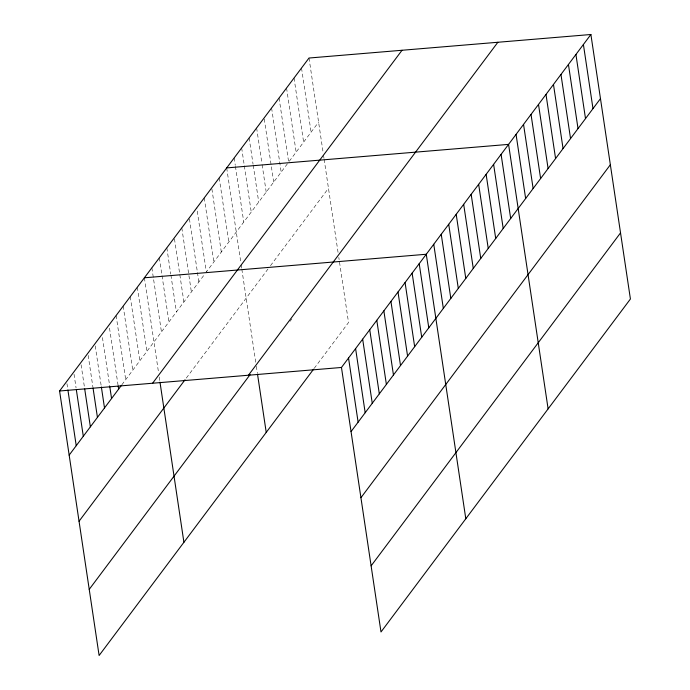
<?xml version="1.0" encoding="UTF-8"?>
<svg xmlns="http://www.w3.org/2000/svg" width="690" height="690" viewBox="0 0 690 690"><rect width="100%" height="100%" fill="white"/><g stroke="black" fill="none" stroke-linecap="round" stroke-linejoin="round"><path stroke-width="0.52" stroke-dasharray="3.45 2.59" d="M121.845 384.796L204.473 274.491M287.411 163.78L206.345 271.989L196.762 207.871M289.282 161.279L318.59 122.156M186.3 378.077L267.987 269.022M270.48 265.693L328.466 188.284M290.016 321.342L291.887 318.84M314.235 368.313L348.536 322.532L338.807 257.439M309.008 58.029L323.222 153.154M323.532 155.216L323.99 158.321M324.145 159.356L338.178 253.213M301.521 68.025L311.104 132.144M294.035 78.013L303.626 142.14M286.557 88.001L296.139 152.128M279.071 97.989L288.498 161.063M271.593 107.976L281.175 172.103M264.261 119.016L273.689 182.091M256.628 127.952L261.967 163.694M262.122 164.746L266.211 192.079M249.142 137.948L253.066 164.229M253.23 165.281L258.724 202.067M241.664 147.936L244.174 164.755M244.329 165.807L251.246 212.063M234.177 157.924L235.273 165.281M235.437 166.333L243.76 222.051M226.691 167.912L240.758 262.002M241.215 265.098L241.681 268.194M241.836 269.229L255.861 363.095M256.344 366.287L257.422 373.523M219.213 177.899L228.795 242.026M211.882 188.939L221.309 252.014M204.249 197.883L213.831 262.002M189.44 218.911L197.297 271.472M197.452 272.524L198.867 281.986M181.798 227.847L191.38 291.974M174.475 238.887L183.902 301.961M166.833 247.822L170.758 274.103M170.922 275.155L176.416 311.949M159.347 257.81L161.865 274.637M162.021 275.681L168.938 321.937M151.869 267.806L161.451 331.925M144.383 277.794L158.596 372.911M159.218 377.042L159.839 381.173M137.319 287.23L146.901 351.348M130.255 296.657L139.837 360.784M123.182 306.093L132.765 370.22M116.118 315.528L125.701 379.655M109.52 328.112L118.007 384.882M102.456 337.548L109.684 385.908M95.229 345.932L101.197 385.882M88.165 355.367L92.874 386.9M81.092 364.803L84.396 386.874M74.028 374.239L76.073 387.901M66.965 383.666L67.749 388.927"/><path stroke-width="1.03" d="M313.614 369.15L99.11 655.5L59.581 390.997L309.008 58.029L590.89 34.5L630.418 299.003L380.992 631.971L341.464 367.468L590.89 34.5M69.164 455.124L121.207 385.658M152.602 383.235L402.029 50.267M79.048 521.252L185.049 379.741M248.443 375.231L497.87 42.263M89.226 589.372L250.108 374.61M351.046 431.595L600.473 98.627M360.93 497.714L610.357 164.746M371.116 565.843L620.534 232.875M226.691 167.912L508.582 144.383L548.11 408.877M144.383 277.794L426.273 254.256L465.802 518.759M59.581 390.997L341.464 367.468M583.404 44.488L592.986 108.615M575.926 54.475L585.508 118.602M568.439 64.463L578.022 128.59M560.961 74.46L570.544 138.578M553.475 84.447L563.057 148.574M545.997 94.435L555.579 158.562M538.511 104.423L548.093 168.55M531.024 114.411L540.615 178.538M523.546 124.398L533.129 188.525M516.06 134.386L525.642 198.513M501.095 154.37L510.678 218.497M493.617 164.358L503.2 228.485M486.131 174.346L495.713 238.473M478.653 184.334L488.235 248.46M471.166 194.321L480.749 258.448M463.68 204.318L473.271 268.436M456.202 214.305L465.784 278.424M448.716 224.293L458.298 288.42M441.238 234.281L450.82 298.408M433.751 244.269L443.334 308.396M419.201 263.692L428.783 327.819M412.137 273.128L421.719 337.255M405.073 282.564L414.656 346.682M398.001 291.991L407.583 356.118M390.937 301.427L400.519 365.553M383.864 310.862L393.455 374.989M376.8 320.298L386.383 384.425M369.737 329.734L379.319 393.852M362.664 339.17L372.255 403.288M355.6 348.597L365.183 412.724M348.536 358.032L358.119 422.159M257.577 374.558L266.228 432.414M159.994 382.208L183.911 542.288M118.163 385.934L118.637 389.091M109.839 386.961L111.564 398.518M101.361 386.935L104.501 407.954M93.029 387.953L97.437 417.39M84.706 388.979L90.364 426.825M76.383 390.005L83.3 436.261M67.905 389.979L76.228 445.688"/></g></svg>
